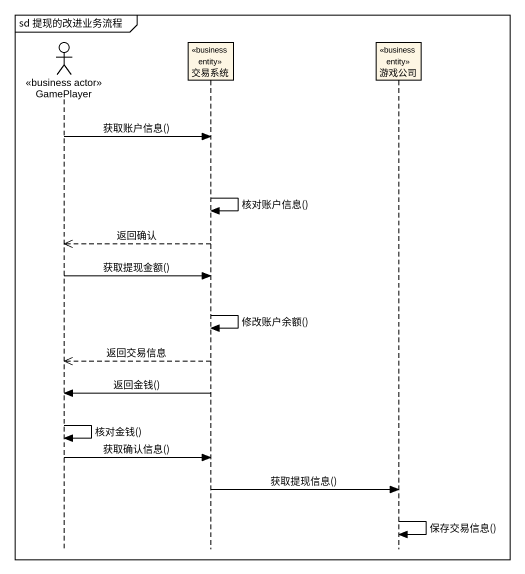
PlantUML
@startuml
mainframe sd 提现的改进业务流程
hide footbox
actor GamePlayer <<business actor>>
participant 交易系统 <<business entity>>
participant 游戏公司 <<business entity>>

GamePlayer -> 交易系统 : 获取账户信息()
交易系统 -> 交易系统 : 核对账户信息()
交易系统 -->> GamePlayer : 返回确认
GamePlayer -> 交易系统 : 获取提现金额()
交易系统 -> 交易系统 : 修改账户余额()
交易系统 -->> GamePlayer : 返回交易信息
交易系统 -> GamePlayer : 返回金钱()
GamePlayer -> GamePlayer : 核对金钱()
GamePlayer -> 交易系统 : 获取确认信息()
交易系统 -> 游戏公司 : 获取提现信息()
游戏公司 -> 游戏公司 : 保存交易信息()
@enduml
